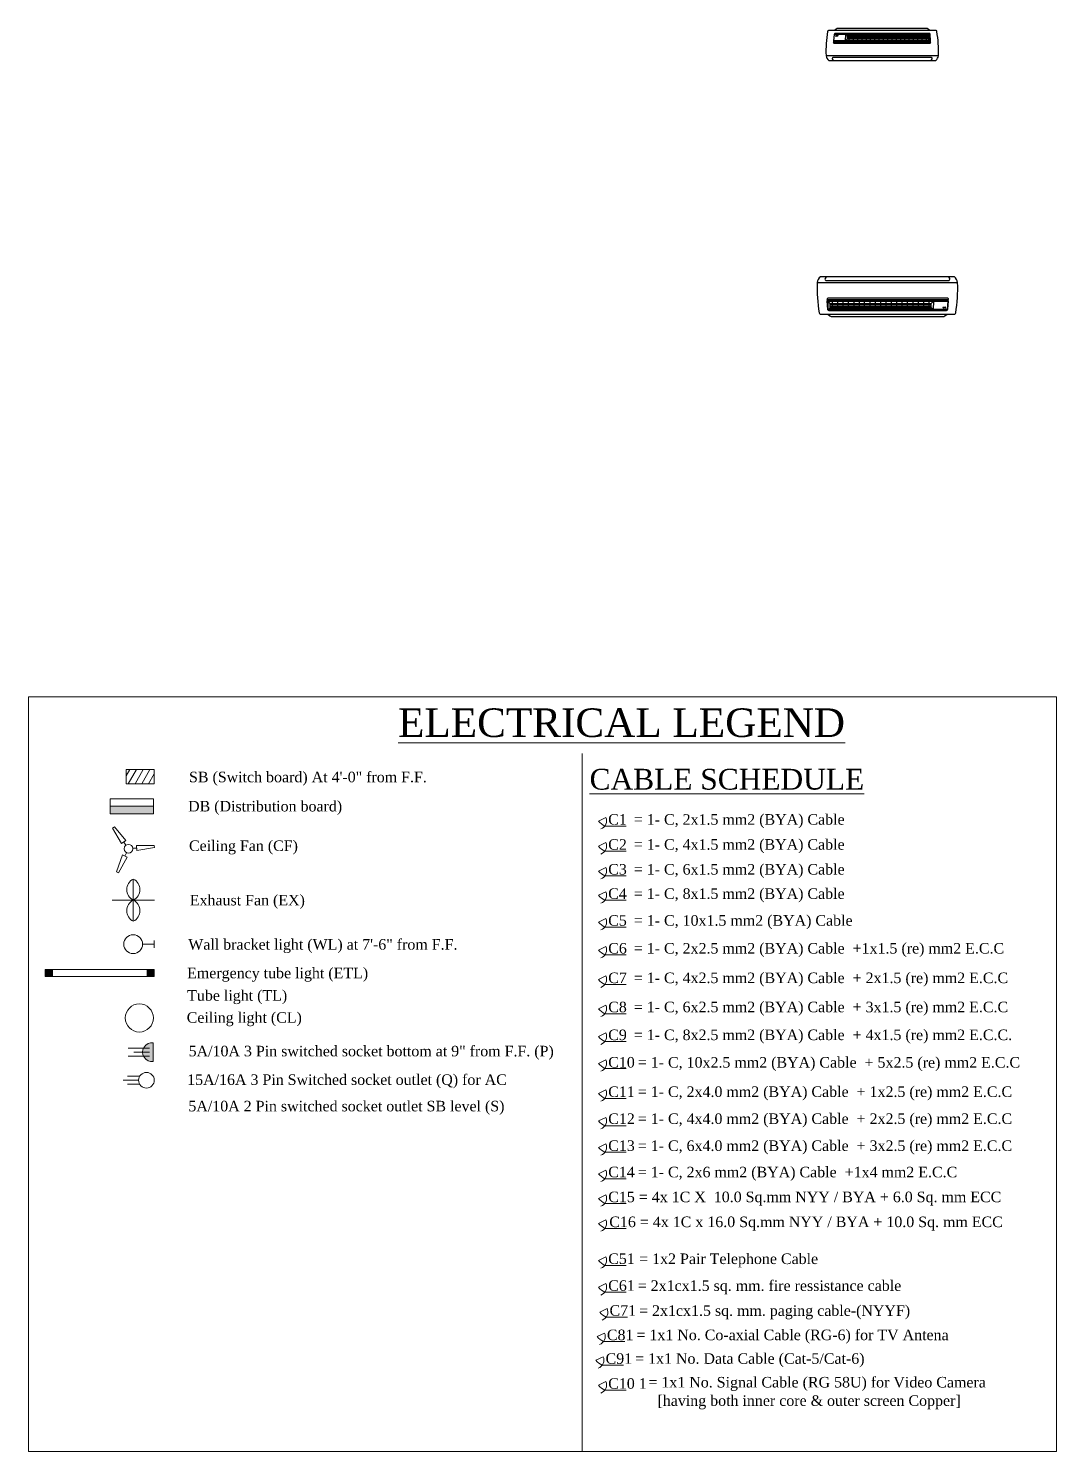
# Model space of a CAD drawing. Header units: inches. Extents: x 35258 to 134537, y 25067 to 83300.
# Drawn here: x 69524 to 70109, y 37781 to 38590 of the extents above; entities that cross this region are included whole.
import ezdxf

# ---------------------------------------------------------------- set-up
doc = ezdxf.new("R2010")
doc.units = ezdxf.units.IN
doc.header["$LTSCALE"] = 5
doc.header["$MEASUREMENT"] = 0
for name, color, linetype, lineweight in [('E. Fixture', 6, 'Continuous', 20), ('ETEXT', 152, 'Continuous', 5), ('G-FIX', 4, 'Continuous', 9), ('HATCH', 251, 'Continuous', 5), ('L-TXT', 4, 'Continuous', 9)]:
    doc.layers.add(name, color=color, linetype=linetype, lineweight=lineweight)
doc.styles.add('JASIM', font='times.ttf')

# ---------------------------------------------------------------- blocks, each defined once
blk = doc.blocks.new('05')
at = {"layer": 'E. Fixture'}
blk.add_hatch(color=256, dxfattribs=at).paths.add_polyline_path([(27124.32, -3822.56), (27124.32, -3814.56, 1.138442)])
for p, q in [((27124.32, -3822.56), (27124.32, -3814.56)), ((27122.65, -3816.83), (27113.67, -3816.83)), ((27122.65, -3820.28), (27113.67, -3820.28)), ((27122.65, -3818.56), (27115.97, -3818.56))]:
    blk.add_line(p, q, dxfattribs=at)
blk.add_arc((27123.8, -3818.56), 4.03, 82.59172, 277.40828, dxfattribs=at)
blk = doc.blocks.new('14')
at = {"layer": 'E. Fixture'}
for p, q in [((26233.99, -3909.11), (26233.99, -3891.11)), ((26224.99, -3900.11), (26242.99, -3900.11))]:
    blk.add_line(p, q, dxfattribs=at)
for centre, start, end in [((26229.49, -3902.36), 26.56402, 153.43598), ((26238.49, -3902.36), 26.56402, 153.43598), ((26229.49, -3897.86), 206.56402, 333.43598), ((26238.49, -3897.86), 206.56402, 333.43598)]:
    blk.add_arc(centre, 5.03, start, end, dxfattribs=at)
blk = doc.blocks.new('S')
at = {"layer": 'E. Fixture'}
for p, q in [((27102.5, -3564.5), (27101.4, -3580.7)), ((27104.4, -3564.5), (27102.5, -3564.5)), ((27104.4, -3564.5), (27106.1, -3580.6)), ((27106.1, -3580.6), (27101.4, -3580.7)), ((27103.5, -3584.1), (27103.5, -3580.7)), ((27082.5, -3599), (27095.8, -3589.7)), ((27083.5, -3600.7), (27098.2, -3593.8)), ((27095.8, -3589.7), (27098.2, -3593.8)), ((27100, -3590.1), (27097, -3591.8)), ((27106.9, -3590.1), (27109.9, -3591.8)), ((27111.1, -3589.7), (27108.7, -3593.8)), ((27123.4, -3600.7), (27108.7, -3593.8)), ((27124.4, -3599), (27111.1, -3589.7)), ((27082.5, -3599), (27083.5, -3600.7)), ((27124.4, -3599), (27123.4, -3600.7))]:
    blk.add_line(p, q, dxfattribs=at)
blk.add_circle((27103.5, -3588.1), 3.94, dxfattribs=at)
blk = doc.blocks.new('2')
at = {"layer": 'E. Fixture'}
blk.add_hatch(color=256, dxfattribs=at).paths.add_polyline_path([(27131.11, -3604.57), (27131.11, -3606.15), (27140.34, -3606.15), (27140.34, -3604.57)])
blk.add_line((27140.34, -3604.57), (27131.11, -3604.57), dxfattribs=at)
blk.add_lwpolyline([(27131.11, -3602.99), (27140.34, -3602.99), (27140.34, -3606.15), (27131.11, -3606.15), (27131.11, -3602.99)], dxfattribs=at)

msp = doc.modelspace()

# ---------------------------------------------------------------- hatches: boundary and pattern name
at = {"layer": 'E. Fixture', "lineweight": 5}
h = msp.add_hatch(dxfattribs=at)
h.set_pattern_fill('ANSI31', color=256, scale=26.668912, angle=15, style=0)
h.set_pattern_definition([(60, (-1251.9495, 45599.1982), (-2.88699442, 1.666807), [])])
h.paths.add_polyline_path([(69579.6, 38160.91), (69595.6, 38160.91), (69595.6, 38168.91), (69579.6, 38168.91)])

# ---------------------------------------------------------------- linework, layer by layer
for points in [[(69979.13, 38589.01, 0.435652), (69978.46, 38588.5, 0.053674), (69977.56, 38574.69, 0.203517), (69979.06, 38572.01), (70039.94, 38572.01, 0.203517), (70041.43, 38574.69, 0.053674), (70040.53, 38588.5, 0.435652), (70039.86, 38589.01)], [(69983.53, 38585.94), (69983.27, 38586.19), (69983.01, 38585.94, 0.430196)], [(70050.39, 38427.81, 0.435652), (70051.24, 38428.45, 0.053674), (70052.36, 38445.72, 0.203517), (70050.49, 38449.06), (69974.39, 38449.06, 0.203517), (69972.52, 38445.72, 0.053674), (69973.64, 38428.45, 0.435652), (69974.49, 38427.81)], [(70044.9, 38431.65), (70045.23, 38431.34), (70045.55, 38431.65, 0.430196)]]:
    msp.add_lwpolyline(points, format="xyb", close=True)
for points in [[(70036.18, 38587.31), (69982.59, 38587.31, 0.317918), (69982.08, 38586.82), (69981.7, 38582.92), (70037.02, 38582.92), (70036.75, 38586.96, 0.345226), (70036.18, 38587.31)], [(70036.61, 38589.01), (70035.67, 38589.8, 0.178126), (70034.59, 38590.16), (69984.41, 38590.16, 0.178126), (69983.32, 38589.8), (69982.39, 38589.01)], [(70037.06, 38582.36), (69981.65, 38582.36, 0.296743), (69982.05, 38581.83), (70036.66, 38581.83, 0.37232), (70037.06, 38582.36)], [(70037.36, 38572.01), (70037.88, 38572.83, 0.552034), (70037.23, 38573.72), (69981.77, 38573.72, 0.552034), (69981.11, 38572.83), (69981.63, 38572.01)], [(69977.61, 38449.06), (69976.96, 38448.04, 0.552034), (69977.78, 38446.93), (70047.1, 38446.93, 0.552034), (70047.92, 38448.04), (70047.27, 38449.06)], [(69977.99, 38436.13), (70047.25, 38436.13, 0.296743), (70046.75, 38436.8), (69978.48, 38436.8, 0.37232), (69977.99, 38436.13)], [(69979.09, 38429.94), (70046.07, 38429.94, 0.317918), (70046.71, 38430.55), (70047.19, 38435.43), (69978.04, 38435.43), (69978.37, 38430.38, 0.345226), (69979.09, 38429.94)], [(69978.56, 38427.81), (69979.72, 38426.82, 0.178126), (69981.08, 38426.38), (70043.8, 38426.38, 0.178126), (70045.16, 38426.82), (70046.33, 38427.81)]]:
    msp.add_lwpolyline(points, format="xyb")
for points in [[(70036.39, 38586.94), (70035.54, 38586.21), (70035.54, 38584.15), (70036.39, 38583.1), (69981.95, 38583.1), (69982.32, 38586.94), (70036.39, 38586.94), (70036.39, 38583.1)], [(69984.04, 38585.81), (69984.04, 38586.06), (69984.28, 38586.06)], [(70035.54, 38586.21), (69989.59, 38586.21)], [(70035.54, 38585.53), (69989.59, 38585.53)], [(70035.54, 38584.81), (69989.59, 38584.81)], [(70035.54, 38584.15), (69989.59, 38584.15)], [(69990.64, 38583.27), (69990.64, 38586.87)], [(69993.13, 38583.27), (69993.13, 38586.87)], [(69995.55, 38583.27), (69995.55, 38586.87)], [(69997.99, 38583.27), (69997.99, 38586.87)], [(70000.45, 38583.27), (70000.45, 38586.87)], [(70002.88, 38583.27), (70002.88, 38586.87)], [(70005.31, 38583.27), (70005.31, 38586.87)], [(70007.75, 38583.27), (70007.75, 38586.87)], [(70010.22, 38583.27), (70010.22, 38586.87)], [(70012.64, 38583.27), (70012.64, 38586.87)], [(70015.08, 38583.27), (70015.08, 38586.87)], [(70017.55, 38583.27), (70017.55, 38586.87)], [(70020, 38583.27), (70020, 38586.87)], [(70022.41, 38583.27), (70022.41, 38586.87)], [(70024.83, 38583.27), (70024.83, 38586.87)], [(70027.3, 38583.27), (70027.3, 38586.87)], [(70029.75, 38583.27), (70029.75, 38586.87)], [(70032.14, 38583.27), (70032.14, 38586.87)], [(70034.64, 38583.27), (70034.64, 38586.87)], [(70041.43, 38574.69), (69977.56, 38574.69)], [(69972.52, 38445.72), (70052.36, 38445.72)], [(69978.83, 38430.41), (69979.89, 38431.31), (69979.89, 38433.89), (69978.83, 38435.21), (70046.87, 38435.21), (70046.41, 38430.41), (69978.83, 38430.41), (69978.83, 38435.21)], [(69979.89, 38433.89), (70037.33, 38433.89)], [(69981.01, 38434.99), (69981.01, 38430.49)], [(69984.14, 38434.99), (69984.14, 38430.49)], [(69987.13, 38434.99), (69987.13, 38430.49)], [(69990.18, 38434.99), (69990.18, 38430.49)], [(69993.27, 38434.99), (69993.27, 38430.49)], [(69996.3, 38434.99), (69996.3, 38430.49)], [(69999.31, 38434.99), (69999.31, 38430.49)], [(70002.38, 38434.99), (70002.38, 38430.49)], [(70005.46, 38434.99), (70005.46, 38430.49)], [(70008.52, 38434.99), (70008.52, 38430.49)], [(70011.53, 38434.99), (70011.53, 38430.49)], [(70014.63, 38434.99), (70014.63, 38430.49)], [(70017.67, 38434.99), (70017.67, 38430.49)], [(70020.72, 38434.99), (70020.72, 38430.49)], [(70023.74, 38434.99), (70023.74, 38430.49)], [(70026.82, 38434.99), (70026.82, 38430.49)], [(70029.88, 38434.99), (70029.88, 38430.49)], [(70032.9, 38434.99), (70032.9, 38430.49)], [(70036.02, 38434.99), (70036.02, 38430.49)], [(69979.89, 38433.07), (70037.33, 38433.07)], [(69979.89, 38432.17), (70037.33, 38432.17)], [(69979.89, 38431.31), (70037.33, 38431.31)], [(70044.26, 38431.81), (70044.26, 38431.51), (70043.96, 38431.51)]]:
    msp.add_lwpolyline(points)
for points in [[(69988.53, 38583.1), (69988.76, 38586.94), (69989.59, 38586.21), (69989.59, 38584.15)], [(70038.65, 38435.21), (70038.37, 38430.41), (70037.33, 38431.31), (70037.33, 38433.89)]]:
    msp.add_lwpolyline(points, close=True)
for centre, radius in [((69983.27, 38586.19), 0.0439), ((69984.04, 38586.06), 0.241), ((70044.26, 38431.51), 0.301), ((70045.23, 38431.34), 0.0548)]:
    msp.add_circle(centre, radius)
at = {"layer": 'E. Fixture', "color": 4}
for p, q in [((69524.06, 38210.25), (70108.6, 38210.25)), ((70108.6, 38210.25), (70108.6, 37781.38)), ((70108.6, 37781.38), (69524.06, 37781.38))]:
    msp.add_line(p, q, dxfattribs=at)
at = {"layer": 'E. Fixture', "lineweight": 5}
for p, q in [((69588.94, 38069.73), (69595.6, 38069.73)), ((69595.6, 38067.71), (69595.6, 38071.75)), ((69586.69, 37992.4), (69577.88, 37992.4)), ((69587.28, 37994.7), (69580.3, 37994.7)), ((69587.28, 37990.1), (69580.3, 37990.1))]:
    msp.add_line(p, q, dxfattribs=at)
msp.add_lwpolyline([(69579.6, 38168.91), (69595.6, 38168.91), (69595.6, 38160.91), (69579.6, 38160.91)], close=True, dxfattribs=at)
at = {"layer": 'E. Fixture', "color": 5, "lineweight": 5}
msp.add_lwpolyline([(69533.65, 38055.31), (69595.6, 38055.31), (69595.6, 38051.31), (69533.65, 38051.31), (69533.65, 38055.31)], dxfattribs=at)
at = {"layer": 'E. Fixture', "lineweight": 5}
for centre, radius in [((69583.6, 38069.73), 5.33), ((69587.12, 38027.79), 8), ((69591.15, 37992.4), 4.46)]:
    msp.add_circle(centre, radius, dxfattribs=at)
at = {"layer": 'ETEXT', "lineweight": 5}
for p, q in [((69848.2, 38139.67), (69852.29, 38141.72)), ((69851.8, 38136.85), (69863.84, 38136.85)), ((69848.2, 38125.41), (69852.29, 38127.45)), ((69851.8, 38122.58), (69863.84, 38122.58)), ((69848.2, 38111.3), (69852.29, 38113.35)), ((69851.8, 38108.48), (69863.84, 38108.48)), ((69848.2, 38097.5), (69852.29, 38099.54)), ((69851.8, 38094.67), (69863.84, 38094.67)), ((69848.2, 38082.22), (69852.29, 38084.27)), ((69851.8, 38079.4), (69863.84, 38079.4)), ((69848.2, 38066.4), (69852.29, 38068.45)), ((69851.8, 38063.58), (69863.84, 38063.58)), ((69848.2, 38049.61), (69852.29, 38051.66)), ((69851.8, 38046.79), (69863.84, 38046.79)), ((69848.2, 38033.04), (69852.29, 38035.08)), ((69851.8, 38030.21), (69863.84, 38030.21)), ((69848.2, 38017.22), (69852.29, 38019.26)), ((69851.8, 38014.39), (69863.84, 38014.39)), ((69848.2, 38001.94), (69852.29, 38003.98)), ((69851.8, 37999.11), (69863.84, 37999.11)), ((69848.2, 37984.89), (69852.29, 37986.93)), ((69851.8, 37982.06), (69863.84, 37982.06)), ((69848.2, 37969.26), (69852.29, 37971.3)), ((69851.8, 37966.43), (69863.84, 37966.43)), ((69848.2, 37954.26), (69852.29, 37956.3)), ((69851.8, 37951.43), (69863.84, 37951.43)), ((69848.2, 37939.28), (69852.29, 37941.32)), ((69851.8, 37936.45), (69863.84, 37936.45)), ((69848.2, 37925.18), (69852.29, 37927.23)), ((69851.8, 37922.36), (69863.84, 37922.36)), ((69848.2, 37911.05), (69852.29, 37913.1)), ((69851.8, 37908.23), (69863.84, 37908.23)), ((69848.2, 37890), (69852.29, 37892.05)), ((69851.8, 37887.18), (69863.84, 37887.18)), ((69848.2, 37874.75), (69852.29, 37876.79)), ((69851.8, 37871.92), (69863.84, 37871.92)), ((69848.95, 37860.56), (69853.04, 37862.6)), ((69852.54, 37857.73), (69864.59, 37857.73)), ((69847.45, 37846.69), (69851.54, 37848.74)), ((69851.05, 37843.87), (69863.09, 37843.87)), ((69846.7, 37833.25), (69850.8, 37835.29)), ((69850.3, 37830.42), (69862.34, 37830.42)), ((69848.2, 37819.06), (69852.29, 37821.1)), ((69851.8, 37816.23), (69863.84, 37816.23))]:
    msp.add_line(p, q, dxfattribs=at)
for centre, radius, start, end in [((69857.29, 38147.55), 12.03, 220.89218, 242.80254), ((69848.06, 38139.69), 4.7, 288.72244, 25.57869), ((69848.06, 38125.42), 4.7, 288.72244, 25.57869), ((69857.29, 38133.28), 12.03, 220.89218, 242.80254), ((69857.29, 38119.18), 12.03, 220.89218, 242.80254), ((69848.06, 38111.32), 4.7, 288.72244, 25.57869), ((69857.29, 38105.37), 12.03, 220.89218, 242.80254), ((69848.06, 38097.51), 4.7, 288.72244, 25.57869), ((69857.29, 38090.1), 12.03, 220.89218, 242.80254), ((69848.06, 38082.24), 4.7, 288.72244, 25.57869), ((69857.29, 38074.28), 12.03, 220.89218, 242.80254), ((69848.06, 38066.42), 4.7, 288.72244, 25.57869), ((69857.29, 38057.49), 12.03, 220.89218, 242.80254), ((69848.06, 38049.63), 4.7, 288.72244, 25.57869), ((69857.29, 38040.91), 12.03, 220.89218, 242.80254), ((69848.06, 38033.06), 4.7, 288.72244, 25.57869), ((69857.29, 38025.09), 12.03, 220.89218, 242.80254), ((69848.06, 38017.23), 4.7, 288.72244, 25.57869), ((69857.29, 38009.81), 12.03, 220.89218, 242.80254), ((69848.06, 38001.95), 4.7, 288.72244, 25.57869), ((69857.29, 37992.76), 12.03, 220.89218, 242.80254), ((69848.06, 37984.9), 4.7, 288.72244, 25.57869), ((69857.29, 37977.13), 12.03, 220.89218, 242.80254), ((69848.06, 37969.27), 4.7, 288.72244, 25.57869), ((69848.06, 37954.27), 4.7, 288.72244, 25.57869), ((69857.29, 37962.13), 12.03, 220.89218, 242.80254), ((69848.06, 37939.29), 4.7, 288.72244, 25.57869), ((69857.29, 37947.15), 12.03, 220.89218, 242.80254), ((69857.29, 37933.06), 12.03, 220.89218, 242.80254), ((69848.06, 37925.2), 4.7, 288.72244, 25.57869), ((69857.29, 37918.93), 12.03, 220.89218, 242.80254), ((69848.06, 37911.07), 4.7, 288.72244, 25.57869), ((69848.06, 37890.02), 4.7, 288.72244, 25.57869), ((69857.29, 37897.88), 12.03, 220.89218, 242.80254), ((69848.06, 37874.76), 4.7, 288.72244, 25.57869), ((69857.29, 37882.62), 12.03, 220.89218, 242.80254), ((69858.04, 37868.43), 12.03, 220.89218, 242.80254), ((69848.8, 37860.57), 4.7, 288.72244, 25.57869), ((69856.55, 37854.57), 12.03, 220.89218, 242.80254), ((69847.31, 37846.71), 4.7, 288.72244, 25.57869), ((69846.56, 37833.26), 4.7, 288.72244, 25.57869), ((69855.8, 37841.12), 12.03, 220.89218, 242.80254), ((69857.29, 37826.93), 12.03, 220.89218, 242.80254), ((69848.06, 37819.07), 4.7, 288.72244, 25.57869)]:
    msp.add_arc(centre, radius, start, end, dxfattribs=at)
at = {"layer": 'G-FIX', "lineweight": 5}
msp.add_line((69524.06, 38210.25), (69524.06, 37781.38), dxfattribs=at)
at = {"layer": 'HATCH', "lineweight": 5}
for points in [[(69533.65, 38055.31), (69537.65, 38055.31), (69537.65, 38051.31), (69533.65, 38051.31)], [(69533.98, 38054.97), (69537.31, 38054.97), (69537.31, 38051.64), (69533.98, 38051.64)], [(69534.31, 38054.64), (69536.98, 38054.64), (69536.98, 38051.97), (69534.31, 38051.97)], [(69534.65, 38054.31), (69536.65, 38054.31), (69536.65, 38052.31), (69534.65, 38052.31)], [(69534.98, 38053.97), (69536.31, 38053.97), (69536.31, 38052.64), (69534.98, 38052.64)], [(69535.31, 38053.64), (69535.98, 38053.64), (69535.98, 38052.97), (69535.31, 38052.97)], [(69595.6, 38055.31), (69591.6, 38055.31), (69591.6, 38051.31), (69595.6, 38051.31)], [(69595.27, 38054.97), (69591.94, 38054.97), (69591.94, 38051.64), (69595.27, 38051.64)], [(69594.94, 38054.64), (69592.27, 38054.64), (69592.27, 38051.97), (69594.94, 38051.97)], [(69594.6, 38054.31), (69592.6, 38054.31), (69592.6, 38052.31), (69594.6, 38052.31)], [(69594.27, 38053.97), (69592.94, 38053.97), (69592.94, 38052.64), (69594.27, 38052.64)], [(69593.94, 38053.64), (69593.27, 38053.64), (69593.27, 38052.97), (69593.94, 38052.97)]]:
    msp.add_lwpolyline(points, close=True, dxfattribs=at)
at = {"layer": 'L-TXT', "lineweight": 5}
msp.add_line((69838.95, 38178.16), (69838.95, 37781.38), dxfattribs=at)

# ---------------------------------------------------------------- block references
at = {"layer": 'E. Fixture', "lineweight": 5}
for name, p, xscale, yscale, zscale in [('2', (-2785.25, 47761.1), 2.666891211381881, 2.666891211381881, 2.666891211381881), ('05', (33426.22, 43100.2), 1.33344560569094, 1.33344560569094, 1.33344560569094)]:
    msp.add_blockref(name, p, dxfattribs=dict(at, xscale=xscale, yscale=yscale, zscale=zscale))
for name, p, xscale, yscale, zscale, rotation in [('S', (83999.77, 28951.9), 0.6250526276705225, 0.6250526276705225, 0.6250526276705225, 155.0800922591944), ('14', (74784.26, 73076.35), 1.333445605687302, 1.333445605687302, 1.333445605687302, 270)]:
    msp.add_blockref(name, p, dxfattribs=dict(at, xscale=xscale, yscale=yscale, zscale=zscale, rotation=rotation))

# ---------------------------------------------------------------- texts
at = {"layer": 'ETEXT', "color": 3, "lineweight": 5, "style": 'JASIM'}
for s, height, p in [('%%UELECTRICAL LEGEND', 16.2422, (69734.2, 38187.49)), ('%%UCABLE SCHEDULE', 11.8125, (69843.11, 38157.58))]:
    msp.add_text(s, height=height, dxfattribs=at).set_placement(p)
at = {"layer": 'ETEXT', "lineweight": 5, "style": 'JASIM'}
for s, p in [('SB (Switch board) At 4\'-0" from F.F.', (69615.35, 38161.74)), ('DB (Distribution board)', (69614.83, 38145.15)), ('C1', (69853.69, 38137.65)), ('= 1- C, 2x1.5 mm2 (BYA) Cable', (69868.22, 38137.62)), ('Ceiling Fan (CF)', (69615.35, 38122.68)), ('C2', (69853.69, 38123.39)), ('= 1- C, 4x1.5 mm2 (BYA) Cable', (69868.22, 38123.42)), ('C3', (69853.69, 38109.28)), ('= 1- C, 6x1.5 mm2 (BYA) Cable', (69868.22, 38109.27)), ('= 1- C, 8x1.5 mm2 (BYA) Cable', (69868.22, 38095.46)), ('Exhaust Fan (EX)', (69615.8, 38091.77)), ('C4', (69853.69, 38095.48)), ('C5', (69853.69, 38080.2)), ('= 1- C, 10x1.5 mm2 (BYA) Cable', (69868.22, 38080.22)), ('Wall bracket light (WL) at 7\'-6" from F.F.', (69614.91, 38066.6)), ('C6', (69853.69, 38064.39)), ('= 1- C, 2x2.5 mm2 (BYA) Cable  +1x1.5 (re) mm2 E.C.C', (69868.22, 38064.39)), ('Emergency tube light (ETL)', (69614.28, 38050.34)), ('C7', (69853.69, 38047.59)), ('= 1- C, 4x2.5 mm2 (BYA) Cable  + 2x1.5 (re) mm2 E.C.C', (69868.22, 38047.59)), ('Tube light (TL)', (69614.31, 38037.6)), ('C8', (69853.69, 38031.02)), ('= 1- C, 6x2.5 mm2 (BYA) Cable  + 3x1.5 (re) mm2 E.C.C', (69868.22, 38031.04)), ('Ceiling light (CL)', (69614.06, 38025.06)), ('C9', (69853.69, 38015.2)), ('= 1- C, 8x2.5 mm2 (BYA) Cable  + 4x1.5 (re) mm2 E.C.C.', (69868.22, 38015.2)), ('5A/10A 3 Pin switched socket bottom at 9" from F.F. (P)', (69615.14, 38005.98)), ('C10', (69853.69, 37999.62)), (' = 1- C, 10x2.5 mm2 (BYA) Cable  + 5x2.5 (re) mm2 E.C.C', (69868.22, 37999.56)), ('15A/16A 3 Pin Switched socket outlet (Q) for AC', (69614.31, 37989.75)), ('C11', (69853.69, 37982.87)), (' = 1- C, 2x4.0 mm2 (BYA) Cable  + 1x2.5 (re) mm2 E.C.C', (69868.22, 37982.89)), ('5A/10A 2 Pin switched socket outlet SB level (S)', (69614.98, 37974.71)), ('C12', (69853.69, 37967.54)), (' = 1- C, 4x4.0 mm2 (BYA) Cable  + 2x2.5 (re) mm2 E.C.C', (69868.22, 37967.55)), ('C13', (69853.69, 37952.24)), (' = 1- C, 6x4.0 mm2 (BYA) Cable  + 3x2.5 (re) mm2 E.C.C', (69868.22, 37952.19)), ('C14', (69853.69, 37937.26)), (' = 1- C, 2x6 mm2 (BYA) Cable  +1x4 mm2 E.C.C', (69868.22, 37937.21)), ('C15 = 4x 1C X  10.0 Sq.mm NYY / BYA + 6.0 Sq. mm ECC', (69853.72, 37923.09)), ('C16 = 4x 1C x 16.0 Sq.mm NYY / BYA + 10.0 Sq. mm ECC', (69854.32, 37908.92)), ('C51', (69853.69, 37887.98)), (' = 1x2 Pair Telephone Cable', (69869.02, 37887.94)), ('C61', (69853.69, 37872.73)), (' = 2x1cx1.5 sq. mm. fire ressistance cable', (69868.22, 37872.67)), ('C71', (69854.44, 37858.54)), (' = 2x1cx1.5 sq. mm. paging cable-(NYYF)', (69868.97, 37858.48)), (' = 1x1 No. Co-axial Cable (RG-6) for TV Antena', (69867.48, 37844.67)), ('C81', (69852.94, 37844.67)), ('C91', (69852.19, 37831.23)), (' = 1x1 No. Data Cable (Cat-5/Cat-6)', (69866.73, 37831.23)), ('C10 1', (69853.69, 37817.04)), (' = 1x1 No. Signal Cable (RG 58U) for Video Camera', (69874.28, 37817.78)), ('  [having both inner core & outer screen Copper]', (69877.19, 37807.33))]:
    msp.add_text(s, height=6, dxfattribs=at).set_placement(p)

doc.saveas('drawing.dxf')
